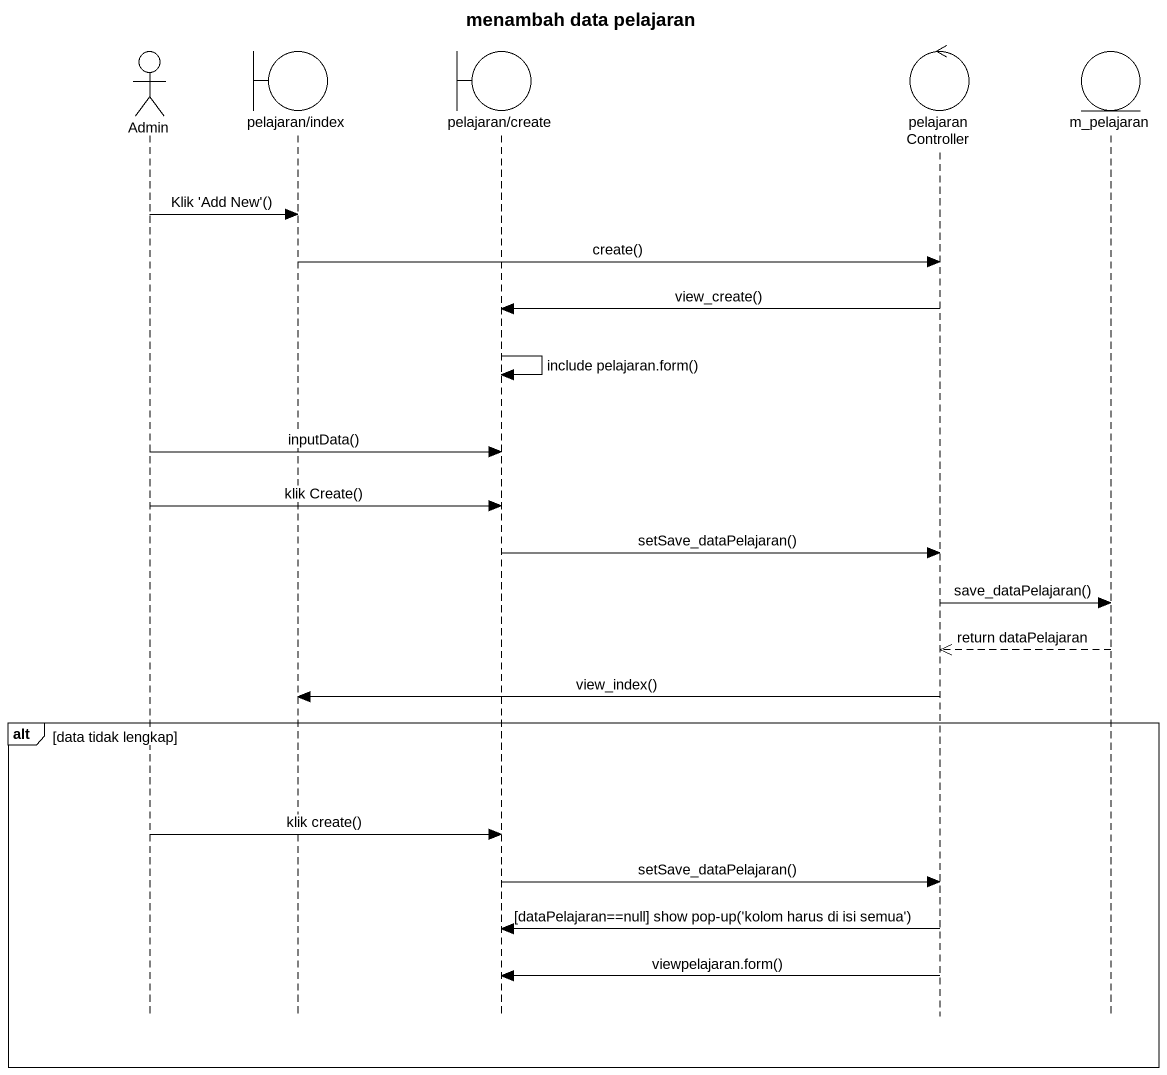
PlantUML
@startuml
title menambah data pelajaran
hide footbox
actor Admin
boundary "pelajaran/index" as pelajaran_index
boundary "pelajaran/create" as pelajaran_create
control pelajaranController
entity m_pelajaran

Admin -> pelajaran_index : Klik 'Add New'()
pelajaran_index -> pelajaranController : create()
pelajaranController -> pelajaran_create : view_create()
pelajaran_create -> pelajaran_create : include pelajaran.form()
Admin -> pelajaran_create : inputData()
Admin -> pelajaran_create : klik Create()
pelajaran_create -> pelajaranController : setSave_dataPelajaran()
pelajaranController -> m_pelajaran : save_dataPelajaran()
m_pelajaran -->> pelajaranController : return dataPelajaran
pelajaranController -> pelajaran_index : view_index()
alt data tidak lengkap
  Admin -> pelajaran_create : klik create()
  pelajaran_create -> pelajaranController : setSave_dataPelajaran()
  pelajaranController -> pelajaran_create : [dataPelajaran==null] show pop-up('kolom harus di isi semua')
  pelajaranController -> pelajaran_create : viewpelajaran.form()
end
@enduml
